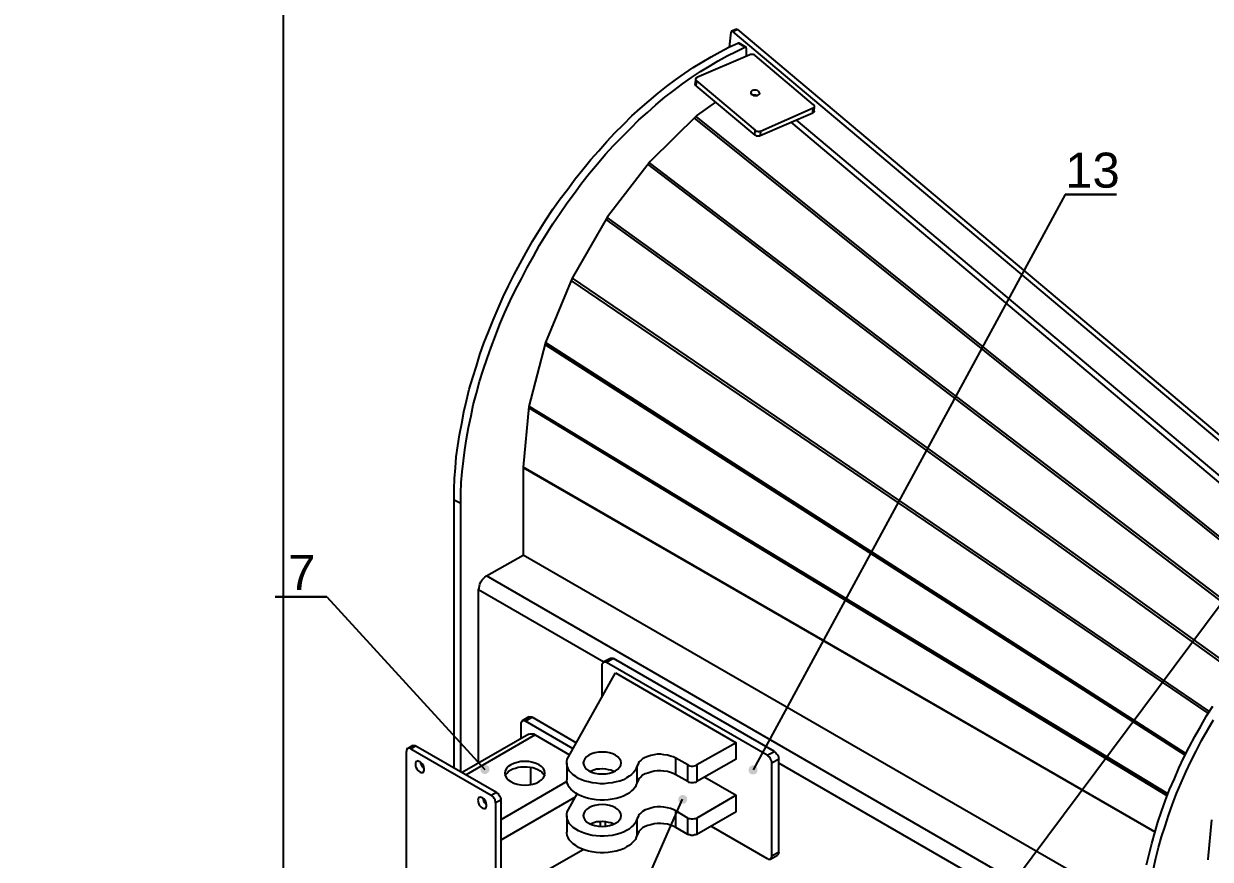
# Model space of a CAD drawing. Extents: x 3 to 591, y 5 to 206.
# Drawn here: x 443.6 to 537.6, y 105 to 171.1 of the extents above; entities that cross this region are included whole.
import ezdxf

# ---------------------------------------------------------------- set-up
doc = ezdxf.new("R2010")
doc.units = 0
doc.layers.get('0').update_dxf_attribs({"linetype": 'CONTINUOUS'})
picture_1 = doc.add_image_def('image4.jpg', size_in_pixel=(736, 881))

msp = doc.modelspace()

# ---------------------------------------------------------------- hatches: boundary and pattern name
h = msp.add_hatch(color=7)
h.paths.add_polyline_path([(367.978959, 117.933611), (367.873126, 117.968889), (367.80257, 117.968889), (367.732015, 117.968889), (367.626181, 117.968889), (367.555626, 117.933611), (367.48507, 117.863056), (367.449793, 117.7925), (367.414515, 117.721944), (367.414515, 117.616111), (367.414515, 117.545556), (367.449793, 117.475), (367.48507, 117.404444), (367.555626, 117.333889), (367.626181, 117.298611), (367.732015, 117.263333), (367.80257, 117.263333), (367.873126, 117.298611), (367.978959, 117.333889), (368.014237, 117.404444), (368.084793, 117.475), (368.12007, 117.545556), (368.12007, 117.616111), (368.12007, 117.721944), (368.084793, 117.7925), (368.014237, 117.863056), (367.978959, 117.933611), (367.767293, 117.616111)])
h.paths.add_polyline_path([(346.21257, 130.633611), (346.142015, 130.668889), (346.036181, 130.668889), (345.965626, 130.668889), (345.89507, 130.633611), (345.824515, 130.563056), (345.753959, 130.4925), (345.718681, 130.421944), (345.683404, 130.351389), (345.718681, 130.245556), (345.718681, 130.175), (345.789237, 130.104444), (345.824515, 130.033889), (345.89507, 129.998611), (346.000904, 129.963333), (346.071459, 129.963333), (346.142015, 129.963333), (346.247848, 129.998611), (346.318404, 130.069167), (346.353681, 130.139722), (346.388959, 130.210278), (346.424237, 130.280833), (346.424237, 130.386667), (346.388959, 130.457222), (346.353681, 130.527778), (346.283126, 130.598333), (346.21257, 130.633611), (346.071459, 130.316111)])
h.paths.add_polyline_path([(401.210626, 145.908889), (401.281181, 145.873611), (401.351737, 145.838333), (401.45757, 145.838333), (401.528126, 145.873611), (401.598681, 145.908889), (401.669237, 145.944167), (401.704515, 146.014722), (401.739793, 146.120556), (401.77507, 146.191111), (401.77507, 146.261667), (401.739793, 146.3675), (401.669237, 146.438056), (401.633959, 146.473333), (401.563404, 146.543889), (401.45757, 146.543889), (401.387015, 146.543889), (401.281181, 146.543889), (401.210626, 146.508611), (401.14007, 146.438056), (401.104793, 146.3675), (401.069515, 146.296944), (401.034237, 146.226389), (401.069515, 146.120556), (401.069515, 146.05), (401.14007, 145.979444), (401.210626, 145.908889), (401.422293, 146.191111)])
h.paths.add_polyline_path([(384.100904, 149.754167), (384.171459, 149.718889), (384.277293, 149.718889), (384.347848, 149.754167), (384.418404, 149.789444), (384.488959, 149.824722), (384.559515, 149.895278), (384.594793, 149.965833), (384.594793, 150.071667), (384.594793, 150.142222), (384.559515, 150.248056), (384.524237, 150.318611), (384.453681, 150.353889), (384.383126, 150.424444), (384.31257, 150.424444), (384.206737, 150.424444), (384.136181, 150.424444), (384.065626, 150.389167), (383.99507, 150.318611), (383.924515, 150.248056), (383.889237, 150.1775), (383.889237, 150.106944), (383.889237, 150.001111), (383.924515, 149.930556), (383.959793, 149.86), (384.030348, 149.789444), (384.100904, 149.754167), (384.242015, 150.071667)])
h.paths.add_polyline_path([(347.553126, 172.614167), (347.658959, 172.578889), (347.729515, 172.578889), (347.80007, 172.578889), (347.905904, 172.614167), (347.976459, 172.649444), (348.047015, 172.72), (348.082293, 172.790556), (348.082293, 172.861111), (348.082293, 172.966944), (348.082293, 173.0375), (348.047015, 173.108056), (347.976459, 173.178611), (347.905904, 173.249167), (347.835348, 173.284444), (347.729515, 173.284444), (347.658959, 173.284444), (347.588404, 173.249167), (347.517848, 173.213889), (347.447293, 173.143333), (347.412015, 173.072778), (347.376737, 172.966944), (347.376737, 172.896389), (347.412015, 172.790556), (347.447293, 172.72), (347.48257, 172.649444), (347.553126, 172.614167), (347.729515, 172.931667)])
h.paths.add_polyline_path([(535.301459, 72.954444), (535.230904, 72.989722), (535.12507, 72.989722), (535.054515, 72.989722), (534.948681, 72.954444), (534.878126, 72.919167), (534.842848, 72.848611), (534.80757, 72.778056), (534.772293, 72.7075), (534.772293, 72.601667), (534.772293, 72.531111), (534.80757, 72.425278), (534.878126, 72.39), (534.948681, 72.319444), (535.019237, 72.284167), (535.12507, 72.284167), (535.195626, 72.284167), (535.266181, 72.319444), (535.336737, 72.354722), (535.407293, 72.425278), (535.44257, 72.495833), (535.477848, 72.601667), (535.477848, 72.672222), (535.477848, 72.742778), (535.407293, 72.848611), (535.372015, 72.883889), (535.301459, 72.954444), (535.12507, 72.636944)])
h.paths.add_polyline_path([(539.146737, 69.250278), (539.076181, 69.250278), (539.005626, 69.215), (538.93507, 69.179722), (538.864515, 69.109167), (538.829237, 69.038611), (538.793959, 68.932778), (538.793959, 68.862222), (538.829237, 68.756389), (538.864515, 68.685833), (538.93507, 68.650556), (539.005626, 68.58), (539.076181, 68.544722), (539.182015, 68.544722), (539.25257, 68.544722), (539.323126, 68.58), (539.393681, 68.650556), (539.464237, 68.721111), (539.499515, 68.791667), (539.534793, 68.862222), (539.534793, 68.968056), (539.499515, 69.038611), (539.464237, 69.109167), (539.393681, 69.179722), (539.323126, 69.215), (539.25257, 69.250278), (539.146737, 69.250278), (539.182015, 68.8975)])
h.paths.add_polyline_path([(547.472293, 66.533889), (547.401737, 66.463333), (547.366459, 66.392778), (547.366459, 66.286944), (547.366459, 66.216389), (547.401737, 66.110556), (547.437015, 66.04), (547.472293, 65.969444), (547.578126, 65.934167), (547.648681, 65.898889), (547.719237, 65.898889), (547.82507, 65.934167), (547.895626, 65.969444), (547.966181, 66.004722), (548.036737, 66.075278), (548.072015, 66.145833), (548.072015, 66.216389), (548.072015, 66.322222), (548.036737, 66.392778), (548.001459, 66.463333), (547.930904, 66.533889), (547.860348, 66.569167), (547.789793, 66.604444), (547.719237, 66.604444), (547.613404, 66.604444), (547.542848, 66.569167), (547.472293, 66.533889), (547.719237, 66.251667)])
h.paths.add_polyline_path([(525.988126, 85.689722), (525.91757, 85.725), (525.811737, 85.760278), (525.741181, 85.760278), (525.670626, 85.725), (525.564793, 85.689722), (525.529515, 85.619167), (525.458959, 85.548611), (525.458959, 85.478056), (525.423681, 85.372222), (525.458959, 85.301667), (525.494237, 85.231111), (525.529515, 85.160556), (525.60007, 85.09), (525.670626, 85.054722), (525.741181, 85.019444), (525.847015, 85.019444), (525.91757, 85.054722), (525.988126, 85.09), (526.058681, 85.160556), (526.129237, 85.231111), (526.129237, 85.301667), (526.164515, 85.4075), (526.129237, 85.478056), (526.093959, 85.548611), (526.058681, 85.619167), (525.988126, 85.689722), (525.776459, 85.372222)])
h.paths.add_polyline_path([(509.337015, 95.320556), (507.996459, 92.039722), (507.079237, 92.568889)])
h.paths.add_polyline_path([(477.728126, 102.446667), (477.65757, 102.481944), (477.551737, 102.517222), (477.481181, 102.517222), (477.410626, 102.481944), (477.304793, 102.446667), (477.269515, 102.411389), (477.198959, 102.340833), (477.163681, 102.235), (477.163681, 102.164444), (477.163681, 102.058611), (477.198959, 101.988056), (477.269515, 101.9175), (477.304793, 101.846944), (477.410626, 101.811667), (477.481181, 101.811667), (477.551737, 101.811667), (477.65757, 101.811667), (477.728126, 101.846944), (477.798681, 101.9175), (477.833959, 101.988056), (477.869237, 102.058611), (477.869237, 102.164444), (477.869237, 102.235), (477.833959, 102.340833), (477.798681, 102.411389), (477.728126, 102.446667), (477.516459, 102.164444)])
h.paths.add_polyline_path([(495.966737, 110.066667), (495.896181, 110.101944), (495.825626, 110.101944), (495.719793, 110.066667), (495.649237, 110.031389), (495.578681, 109.996111), (495.543404, 109.925556), (495.508126, 109.855), (495.472848, 109.749167), (495.472848, 109.678611), (495.508126, 109.608056), (495.543404, 109.502222), (495.613959, 109.466944), (495.684515, 109.396389), (495.790348, 109.396389), (495.860904, 109.396389), (495.931459, 109.396389), (496.037293, 109.431667), (496.107848, 109.502222), (496.143126, 109.572778), (496.178404, 109.643333), (496.178404, 109.713889), (496.178404, 109.819722), (496.178404, 109.890278), (496.107848, 109.960833), (496.037293, 110.031389), (495.966737, 110.066667), (495.825626, 109.749167)])
h.paths.add_polyline_path([(480.409237, 111.865833), (480.479793, 111.901111), (480.51507, 112.006944), (480.550348, 112.0775), (480.51507, 112.148056), (480.51507, 112.253889), (480.479793, 112.324444), (480.409237, 112.395), (480.338681, 112.430278), (480.268126, 112.465556), (480.162293, 112.465556), (480.091737, 112.465556), (480.021181, 112.430278), (479.950626, 112.395), (479.88007, 112.324444), (479.844793, 112.218611), (479.809515, 112.148056), (479.809515, 112.0775), (479.844793, 111.971667), (479.88007, 111.901111), (479.950626, 111.830556), (480.021181, 111.795278), (480.091737, 111.76), (480.19757, 111.76), (480.268126, 111.76), (480.338681, 111.795278), (480.409237, 111.865833), (480.162293, 112.112778)])
h.paths.add_polyline_path([(501.223126, 111.76), (501.328959, 111.724722), (501.399515, 111.724722), (501.505348, 111.724722), (501.575904, 111.76), (501.646459, 111.795278), (501.717015, 111.865833), (501.752293, 111.936389), (501.752293, 112.006944), (501.752293, 112.112778), (501.752293, 112.183333), (501.717015, 112.289167), (501.646459, 112.324444), (501.575904, 112.395), (501.505348, 112.430278), (501.399515, 112.430278), (501.328959, 112.430278), (501.258404, 112.395), (501.187848, 112.359722), (501.117293, 112.289167), (501.082015, 112.218611), (501.046737, 112.112778), (501.046737, 112.042222), (501.082015, 111.936389), (501.117293, 111.865833), (501.15257, 111.795278), (501.223126, 111.76), (501.399515, 112.0775)])
h.paths.add_polyline_path([(519.56757, 99.906667), (519.638126, 99.871389), (519.743959, 99.836111), (519.814515, 99.836111), (519.920348, 99.871389), (519.990904, 99.906667), (520.061459, 99.941944), (520.096737, 100.0125), (520.132015, 100.083056), (520.167293, 100.188889), (520.132015, 100.259444), (520.132015, 100.365278), (520.061459, 100.435833), (520.026181, 100.471111), (519.920348, 100.541667), (519.849793, 100.541667), (519.779237, 100.541667), (519.673404, 100.541667), (519.602848, 100.506389), (519.532293, 100.435833), (519.497015, 100.365278), (519.461737, 100.294722), (519.426459, 100.224167), (519.461737, 100.118333), (519.461737, 100.047778), (519.532293, 99.977222), (519.56757, 99.906667), (519.779237, 100.188889)])
h.paths.add_polyline_path([(512.441459, 79.586667), (512.370904, 79.621944), (512.300348, 79.657222), (512.194515, 79.657222), (512.123959, 79.657222), (512.053404, 79.621944), (511.982848, 79.551389), (511.912293, 79.480833), (511.877015, 79.410278), (511.877015, 79.339722), (511.877015, 79.233889), (511.912293, 79.163333), (511.94757, 79.092778), (512.018126, 79.022222), (512.088681, 78.986944), (512.159237, 78.951667), (512.26507, 78.951667), (512.335626, 78.951667), (512.406181, 79.022222), (512.476737, 79.0575), (512.547293, 79.128056), (512.58257, 79.198611), (512.58257, 79.304444), (512.58257, 79.375), (512.547293, 79.445556), (512.512015, 79.551389), (512.441459, 79.586667), (512.229793, 79.304444)])

# ---------------------------------------------------------------- linework, layer by layer
at = {"color": 7}
for points in [[(499.529793, 169.262778), (499.670904, 170.462222)], [(499.812015, 170.4975), (499.776737, 170.532778), (499.741459, 170.532778), (499.706181, 170.532778), (499.670904, 170.4975), (499.670904, 170.462222)], [(500.094237, 170.709167), (499.706181, 170.532778)], [(500.164793, 170.673889), (499.812015, 170.4975)], [(499.812015, 170.4975), (550.259237, 128.093611)], [(500.094237, 170.709167), (500.129515, 170.709167), (500.164793, 170.673889)], [(500.164793, 170.673889), (550.647293, 128.234722)], [(477.728126, 133.455833), (477.728126, 134.3025), (477.763404, 135.149167), (477.833959, 135.995833), (477.904515, 136.8425), (478.010348, 137.724444), (478.151459, 138.606389), (478.327848, 139.488333), (478.504237, 140.405556), (478.715904, 141.2875), (478.92757, 142.204722), (479.209793, 143.121944), (479.492015, 144.039167), (479.774237, 144.956389), (480.091737, 145.838333), (480.444515, 146.755556), (480.83257, 147.672778), (481.220626, 148.59), (481.608681, 149.507222), (482.032015, 150.389167), (482.490626, 151.271111), (482.949237, 152.153056), (483.443126, 153.035), (483.937015, 153.916944), (484.466181, 154.763611), (484.995348, 155.610278), (485.559793, 156.456944), (486.124237, 157.268333), (486.723959, 158.044444), (487.323681, 158.855833), (487.923404, 159.596667), (488.558404, 160.372778), (489.193404, 161.078333), (489.828404, 161.819167), (490.463404, 162.489444), (491.133681, 163.159722), (491.803959, 163.83), (492.474237, 164.429722), (493.179793, 165.029444), (493.885348, 165.629167), (494.555626, 166.158333), (495.261181, 166.6875), (495.966737, 167.181389), (496.672293, 167.675278), (497.377848, 168.098611), (498.083404, 168.521944), (498.788959, 168.91), (499.494515, 169.262778), (500.20007, 169.580278)], [(478.257293, 133.173611), (478.257293, 133.985), (478.29257, 134.831667), (478.363126, 135.678333), (478.468959, 136.525), (478.574793, 137.406944), (478.715904, 138.288889), (478.857015, 139.170833), (479.068681, 140.088056), (479.24507, 140.97), (479.492015, 141.887222), (479.738959, 142.804444), (480.021181, 143.721667), (480.338681, 144.638889), (480.656181, 145.520833), (481.008959, 146.438056), (481.361737, 147.355278), (481.749793, 148.2725), (482.173126, 149.189722), (482.596459, 150.071667), (483.05507, 150.953611), (483.513681, 151.835556), (484.00757, 152.7175), (484.501459, 153.599444), (485.030626, 154.446111), (485.559793, 155.292778), (486.124237, 156.139444), (486.688681, 156.950833), (487.253126, 157.726944), (487.852848, 158.538333), (488.45257, 159.314444), (489.08757, 160.055278), (489.72257, 160.796111), (490.35757, 161.501667), (491.027848, 162.171944), (491.698126, 162.842222), (492.368404, 163.5125), (493.038681, 164.112222), (493.708959, 164.711944), (494.414515, 165.311667), (495.12007, 165.840833), (495.825626, 166.37), (496.531181, 166.863889), (497.236737, 167.357778), (497.942293, 167.781111), (498.647848, 168.204444), (499.353404, 168.5925), (500.058959, 168.945278), (500.764515, 169.262778)], [(500.20007, 169.580278), (500.235348, 169.580278), (500.270626, 169.615556), (500.270626, 169.580278), (500.305904, 169.580278)], [(500.764515, 169.262778), (500.20007, 169.580278)], [(500.83507, 169.262778), (500.305904, 169.580278)], [(500.870348, 169.192222), (500.870348, 169.2275), (500.870348, 169.262778), (500.83507, 169.262778), (500.799793, 169.298056), (500.764515, 169.262778)], [(500.870348, 169.192222), (500.870348, 168.557222)], [(501.15257, 168.663056), (496.954515, 166.863889)], [(501.575904, 168.627778), (501.505348, 168.663056), (501.47007, 168.663056), (501.399515, 168.698333), (501.364237, 168.698333), (501.293681, 168.698333), (501.258404, 168.698333), (501.187848, 168.698333), (501.15257, 168.663056)], [(506.197293, 164.711944), (501.575904, 168.627778)], [(496.848681, 166.758056), (496.813404, 166.37)], [(496.883959, 166.228889), (496.848681, 166.264167), (496.813404, 166.299444), (496.813404, 166.334722), (496.813404, 166.37)], [(496.954515, 166.863889), (496.919237, 166.828611), (496.883959, 166.828611), (496.883959, 166.793333), (496.848681, 166.758056), (496.848681, 166.722778), (496.883959, 166.6875), (496.883959, 166.652222), (496.919237, 166.616944)], [(496.919237, 166.616944), (496.883959, 166.228889)], [(496.919237, 166.616944), (501.575904, 162.701111)], [(496.883959, 166.228889), (501.540626, 162.313056)], [(501.717015, 165.452778), (501.611181, 165.488056), (501.47007, 165.488056), (501.364237, 165.488056)], [(498.436181, 164.923611), (496.989793, 163.900556)], [(501.999237, 162.630556), (506.162015, 164.465)], [(506.126737, 164.076944), (506.162015, 164.465)], [(506.162015, 164.465), (506.197293, 164.465), (506.23257, 164.500278), (506.267848, 164.535556), (506.267848, 164.570833), (506.267848, 164.606111), (506.267848, 164.641389), (506.23257, 164.676667), (506.197293, 164.711944)], [(506.23257, 164.218056), (506.267848, 164.570833)], [(496.989793, 163.900556), (493.250348, 160.231667)], [(544.65007, 125.236111), (496.742848, 163.688889)], [(496.883959, 163.794722), (544.791181, 125.341944)], [(501.963959, 162.277778), (506.126737, 164.076944)], [(547.648681, 127.529167), (504.821459, 163.5125)], [(506.23257, 164.218056), (506.23257, 164.182778), (506.23257, 164.1475), (506.197293, 164.112222), (506.162015, 164.112222), (506.126737, 164.076944)], [(501.540626, 162.313056), (501.575904, 162.701111)], [(501.575904, 162.701111), (501.611181, 162.665833), (501.646459, 162.630556), (501.717015, 162.630556), (501.78757, 162.630556), (501.822848, 162.595278), (501.893404, 162.595278), (501.928681, 162.630556), (501.999237, 162.630556)], [(501.999237, 162.630556), (501.963959, 162.277778)], [(547.295904, 127.282222), (504.433404, 163.336111)], [(501.963959, 162.277778), (501.893404, 162.2425), (501.858126, 162.2425), (501.78757, 162.2425), (501.717015, 162.2425), (501.681737, 162.2425), (501.611181, 162.277778), (501.575904, 162.313056), (501.540626, 162.313056)], [(493.250348, 160.231667), (489.863681, 155.857222)], [(542.074793, 122.696111), (493.073959, 160.02)], [(493.179793, 160.125833), (542.180626, 122.837222)], [(526.129237, 157.621111), (501.399515, 112.0775)], [(526.129237, 157.621111), (530.186181, 157.621111)], [(530.186181, 157.621111), (526.129237, 157.621111)], [(526.129237, 157.621111), (530.186181, 157.621111)], [(530.186181, 157.621111), (526.129237, 157.621111)], [(526.129237, 157.621111), (530.186181, 157.621111)], [(530.186181, 157.621111), (526.129237, 157.621111)], [(489.863681, 155.857222), (487.076737, 150.988889)], [(539.605348, 119.768056), (489.757848, 155.645556)], [(489.828404, 155.786667), (539.711181, 119.909167)], [(487.076737, 150.988889), (484.96007, 145.908889)], [(537.453404, 116.557778), (487.006181, 150.8125)], [(487.076737, 150.988889), (537.523959, 116.698889)], [(484.96007, 145.908889), (483.654793, 140.828889)], [(535.618959, 113.241667), (484.924793, 145.7325)], [(484.96007, 145.908889), (535.689515, 113.382778)], [(550.964793, 141.957778), (519.779237, 100.188889)], [(483.654793, 140.828889), (483.196181, 136.031111)], [(483.654793, 140.864167), (534.278404, 110.1725)], [(534.207848, 110.031389), (483.654793, 140.723056)], [(483.196181, 136.066389), (533.22007, 107.209167)], [(483.196181, 136.031111), (483.196181, 129.081389)], [(533.22007, 107.138611), (483.196181, 135.995833)], [(477.728126, 133.455833), (478.257293, 133.173611)], [(477.728126, 112.253889), (477.728126, 133.455833)], [(478.257293, 111.936389), (478.257293, 133.173611)], [(480.303404, 127.423333), (483.196181, 129.081389)], [(532.020626, 100.929722), (483.196181, 129.081389)], [(479.668404, 126.329722), (479.703681, 126.470833), (479.738959, 126.647222), (479.774237, 126.788333), (479.844793, 126.964722), (479.950626, 127.105833), (480.056459, 127.211667), (480.162293, 127.3175), (480.303404, 127.423333)], [(531.914793, 97.613611), (480.303404, 127.423333)], [(479.668404, 112.606667), (479.668404, 126.329722)], [(489.581459, 120.614722), (479.668404, 126.329722)], [(463.546459, 125.765278), (467.638681, 125.765278)], [(467.638681, 125.765278), (463.546459, 125.765278)], [(463.546459, 125.765278), (467.638681, 125.765278)], [(467.638681, 125.765278), (463.546459, 125.765278)], [(463.546459, 125.765278), (467.638681, 125.765278)], [(467.638681, 125.765278), (463.546459, 125.765278)], [(467.638681, 125.765278), (480.162293, 112.112778)], [(489.793126, 120.579444), (489.72257, 120.614722), (489.652015, 120.614722), (489.616737, 120.614722), (489.546181, 120.614722), (489.510904, 120.544167), (489.475626, 120.508889), (489.440348, 120.438333), (489.440348, 120.367778)], [(489.440348, 120.367778), (489.440348, 117.863056)], [(490.110626, 120.896944), (489.546181, 120.614722)], [(490.35757, 120.896944), (489.793126, 120.579444)], [(502.528404, 113.241667), (489.793126, 120.579444)], [(490.110626, 120.896944), (490.145904, 120.932222), (490.216459, 120.932222), (490.287015, 120.932222), (490.35757, 120.896944)], [(503.092848, 113.523889), (490.35757, 120.896944)], [(486.794515, 113.100556), (490.498681, 119.768056)], [(490.498681, 119.768056), (500.058959, 114.229444)], [(532.549793, 104.563333), (532.761459, 105.41), (532.973126, 106.256667), (533.22007, 107.103333), (533.467015, 107.95), (533.749237, 108.796667), (534.066737, 109.678611), (534.384237, 110.525278), (534.772293, 111.371944), (535.12507, 112.218611), (535.513126, 113.065278), (535.936459, 113.876667), (536.39507, 114.723333), (536.853681, 115.534722), (537.312293, 116.346111), (537.806181, 117.122222)], [(483.37257, 115.922778), (483.302015, 115.958056), (483.231459, 115.958056), (483.160904, 115.958056), (483.125626, 115.958056), (483.090348, 115.922778), (483.05507, 115.852222), (483.019793, 115.781667), (483.019793, 115.711111)], [(483.019793, 115.711111), (483.019793, 114.546944)], [(483.654793, 116.275556), (483.125626, 115.958056)], [(483.901737, 116.240278), (483.37257, 115.922778)], [(487.147293, 113.735556), (483.37257, 115.922778)], [(483.654793, 116.275556), (483.725348, 116.275556), (483.795904, 116.275556), (483.831181, 116.275556), (483.901737, 116.240278)], [(487.394237, 114.229444), (483.901737, 116.240278)], [(533.114237, 104.245833), (533.290626, 105.0925), (533.502293, 105.939167), (533.749237, 106.785833), (534.031459, 107.6325), (534.313681, 108.479167), (534.631181, 109.361111), (534.948681, 110.207778), (535.301459, 111.054444), (535.689515, 111.901111), (536.07757, 112.747778), (536.500904, 113.559167), (536.924237, 114.405833), (537.382848, 115.217222), (537.876737, 116.028611)], [(483.654793, 114.899722), (478.363126, 111.865833)], [(484.148681, 114.864444), (478.680626, 111.689444)], [(483.654793, 114.899722), (483.760626, 114.935), (483.866459, 114.935), (484.00757, 114.935), (484.148681, 114.864444)], [(484.148681, 114.864444), (486.86507, 113.276944)], [(474.306181, 113.735556), (474.235626, 113.770833), (474.16507, 113.806111), (474.094515, 113.806111), (474.059237, 113.770833), (473.988681, 113.735556), (473.988681, 113.665), (473.953404, 113.629722), (473.953404, 113.523889)], [(474.447293, 114.017778), (474.059237, 113.770833)], [(474.694237, 113.9825), (474.306181, 113.735556)], [(474.306181, 113.735556), (480.656181, 110.066667)], [(474.447293, 114.017778), (474.517848, 114.017778), (474.588404, 114.017778), (474.623681, 114.017778), (474.694237, 113.9825)], [(474.694237, 113.9825), (481.079515, 110.313611)], [(500.058959, 114.229444), (496.954515, 112.465556)], [(500.058959, 112.924167), (500.058959, 114.229444)], [(473.953404, 102.093889), (473.953404, 113.523889)], [(492.227293, 112.395), (492.156737, 112.218611), (492.086181, 112.042222), (491.94507, 111.865833), (491.768681, 111.724722), (491.592293, 111.583611), (491.380626, 111.4425), (491.133681, 111.301389), (490.851459, 111.195556), (490.569237, 111.125), (490.251737, 111.054444), (489.934237, 111.019167), (489.616737, 110.983889), (489.299237, 110.983889), (488.981737, 111.019167), (488.664237, 111.054444), (488.382015, 111.125), (488.099793, 111.195556), (487.81757, 111.301389), (487.570626, 111.407222), (487.358959, 111.548333), (487.147293, 111.689444), (486.970904, 111.865833), (486.829793, 112.006944), (486.759237, 112.183333), (486.688681, 112.395), (486.653404, 112.571389), (486.653404, 112.747778), (486.688681, 112.924167), (486.794515, 113.100556)], [(495.296459, 112.994722), (495.084793, 113.100556), (494.873126, 113.171111), (494.626181, 113.241667), (494.343959, 113.276944), (494.097015, 113.312222), (493.814793, 113.312222), (493.567848, 113.276944), (493.320904, 113.206389), (493.073959, 113.135833), (492.862293, 113.065278), (492.650626, 112.959444), (492.509515, 112.818333), (492.368404, 112.7125), (492.297848, 112.536111), (492.227293, 112.395)], [(496.248959, 112.465556), (495.296459, 112.994722)], [(495.296459, 111.689444), (495.296459, 112.994722)], [(500.058959, 112.924167), (496.954515, 111.160278)], [(502.528404, 113.241667), (503.092848, 113.523889)], [(502.881181, 112.606667), (502.881181, 112.7125), (502.845904, 112.783056), (502.810626, 112.888889), (502.775348, 112.959444), (502.74007, 113.03), (502.669515, 113.100556), (502.598959, 113.171111), (502.528404, 113.241667)], [(503.445626, 112.924167), (502.881181, 112.606667)], [(503.092848, 113.523889), (503.163404, 113.488611), (503.198681, 113.418056), (503.269237, 113.3475), (503.339793, 113.276944), (503.37507, 113.206389), (503.410348, 113.100556), (503.410348, 113.03), (503.445626, 112.924167)], [(503.445626, 105.586389), (503.445626, 112.924167)], [(475.364515, 112.183333), (475.293959, 112.218611), (475.223404, 112.324444), (475.152848, 112.465556), (475.082293, 112.571389), (475.082293, 112.677222)], [(481.78507, 111.618889), (481.820348, 111.724722), (481.926181, 111.830556), (482.032015, 111.971667), (482.208404, 112.0775)], [(482.208404, 112.0775), (482.384793, 112.148056), (482.596459, 112.218611), (482.808126, 112.289167), (483.019793, 112.324444), (483.266737, 112.324444), (483.513681, 112.324444), (483.760626, 112.289167), (483.972293, 112.253889), (484.183959, 112.183333), (484.360348, 112.112778), (484.536737, 112.006944), (484.677848, 111.901111), (484.783681, 111.76), (484.889515, 111.654167), (484.889515, 111.618889)], [(483.795904, 110.913333), (483.795904, 112.289167)], [(486.653404, 112.606667), (486.653404, 111.301389)], [(488.45257, 111.971667), (488.593681, 112.006944), (488.805348, 112.0775), (489.017015, 112.148056), (489.263959, 112.148056), (489.475626, 112.183333), (489.72257, 112.148056), (489.934237, 112.112778), (490.145904, 112.0775), (490.322293, 112.006944), (490.428126, 111.971667)], [(492.227293, 111.089722), (492.227293, 112.395)], [(495.296459, 111.689444), (495.084793, 111.795278), (494.873126, 111.865833), (494.626181, 111.936389), (494.343959, 111.971667), (494.097015, 112.006944), (493.814793, 112.006944), (493.567848, 111.971667), (493.320904, 111.901111), (493.073959, 111.830556), (492.862293, 111.76), (492.650626, 111.654167), (492.509515, 111.513056), (492.368404, 111.407222), (492.297848, 111.230833), (492.227293, 111.089722)], [(496.248959, 112.465556), (496.319515, 112.430278), (496.39007, 112.395), (496.495904, 112.359722), (496.601737, 112.359722), (496.672293, 112.359722), (496.778126, 112.395), (496.883959, 112.430278), (496.954515, 112.465556)], [(496.248959, 111.160278), (496.248959, 112.465556)], [(496.954515, 112.465556), (496.954515, 111.160278)], [(502.881181, 105.268889), (502.881181, 112.606667)], [(531.914793, 96.167222), (503.445626, 112.606667)], [(486.653404, 111.160278), (481.432293, 108.126389)], [(492.227293, 111.089722), (492.156737, 110.913333), (492.086181, 110.736944), (491.94507, 110.560556), (491.768681, 110.419444), (491.592293, 110.243056), (491.380626, 110.137222), (491.133681, 109.996111), (490.851459, 109.890278), (490.569237, 109.819722), (490.251737, 109.749167), (489.934237, 109.713889), (489.616737, 109.678611), (489.299237, 109.678611), (488.981737, 109.713889), (488.664237, 109.749167), (488.382015, 109.819722), (488.099793, 109.890278), (487.81757, 109.996111), (487.570626, 110.101944), (487.358959, 110.243056), (487.147293, 110.384167), (486.970904, 110.560556), (486.829793, 110.701667), (486.759237, 110.878056), (486.688681, 111.054444), (486.653404, 111.266111), (486.653404, 111.301389)], [(496.248959, 111.160278), (495.296459, 111.689444)], [(496.954515, 111.160278), (496.883959, 111.089722), (496.778126, 111.089722), (496.672293, 111.054444), (496.601737, 111.054444), (496.495904, 111.054444), (496.39007, 111.089722), (496.319515, 111.089722), (496.248959, 111.160278)], [(497.589515, 111.513056), (500.058959, 110.066667)], [(480.656181, 110.066667), (481.079515, 110.313611)], [(481.008959, 109.466944), (481.008959, 109.5375), (480.973681, 109.643333), (480.973681, 109.713889), (480.903126, 109.819722), (480.867848, 109.890278), (480.797293, 109.960833), (480.726737, 110.031389), (480.656181, 110.066667)], [(481.079515, 110.313611), (481.15007, 110.243056), (481.220626, 110.207778), (481.255904, 110.137222), (481.326459, 110.031389), (481.361737, 109.960833), (481.397015, 109.855), (481.432293, 109.784444), (481.432293, 109.678611)], [(486.794515, 108.937778), (487.464793, 110.1725)], [(500.058959, 110.066667), (496.954515, 108.2675)], [(500.058959, 108.761389), (500.058959, 110.066667)], [(480.303404, 109.325833), (480.232848, 109.361111), (480.162293, 109.466944), (480.091737, 109.608056), (480.056459, 109.713889), (480.021181, 109.819722)], [(481.432293, 109.678611), (481.008959, 109.466944)], [(481.008959, 109.466944), (481.008959, 98.036944)], [(487.323681, 109.925556), (481.432293, 106.503611)], [(481.432293, 109.678611), (481.432293, 98.248611)], [(483.725348, 82.161944), (495.825626, 109.749167)], [(495.296459, 108.831944), (495.084793, 108.937778), (494.873126, 109.008333), (494.626181, 109.078889), (494.343959, 109.114167), (494.097015, 109.149444), (493.814793, 109.149444), (493.567848, 109.114167), (493.320904, 109.043611), (493.073959, 108.973056), (492.862293, 108.9025), (492.650626, 108.796667), (492.509515, 108.655556), (492.368404, 108.549722), (492.297848, 108.373333), (492.227293, 108.232222)], [(492.227293, 108.232222), (492.156737, 108.055833), (492.086181, 107.879444), (491.94507, 107.703056), (491.768681, 107.561944), (491.592293, 107.385556), (491.380626, 107.279722), (491.133681, 107.138611), (490.851459, 107.032778), (490.569237, 106.962222), (490.251737, 106.891667), (489.934237, 106.856389), (489.616737, 106.821111), (489.299237, 106.821111), (488.981737, 106.856389), (488.664237, 106.891667), (488.382015, 106.962222), (488.099793, 107.032778), (487.81757, 107.138611), (487.570626, 107.244444), (487.358959, 107.385556), (487.147293, 107.526667), (486.970904, 107.703056), (486.829793, 107.844167), (486.759237, 108.020556), (486.688681, 108.196944), (486.653404, 108.408611), (486.653404, 108.585), (486.688681, 108.761389), (486.794515, 108.937778)], [(486.653404, 108.443889), (486.653404, 107.138611)], [(492.227293, 106.926944), (492.227293, 108.232222)], [(496.248959, 108.2675), (495.296459, 108.831944)], [(495.296459, 107.526667), (495.296459, 108.831944)], [(496.248959, 108.2675), (496.319515, 108.232222), (496.39007, 108.232222), (496.495904, 108.196944), (496.601737, 108.196944), (496.672293, 108.196944), (496.778126, 108.232222), (496.883959, 108.232222), (496.954515, 108.2675)], [(496.248959, 106.962222), (496.248959, 108.2675)], [(500.058959, 108.761389), (496.954515, 106.962222)], [(496.954515, 108.2675), (496.954515, 106.962222)], [(537.700348, 108.126389), (537.418126, 105.021944)], [(492.227293, 106.926944), (492.156737, 106.750556), (492.086181, 106.574167), (491.94507, 106.397778), (491.768681, 106.256667), (491.592293, 106.080278), (491.380626, 105.974444), (491.133681, 105.833333), (490.851459, 105.7275), (490.569237, 105.656944), (490.251737, 105.586389), (489.934237, 105.551111), (489.616737, 105.515833), (489.299237, 105.515833), (488.981737, 105.551111), (488.664237, 105.586389), (488.382015, 105.656944), (488.099793, 105.7275), (487.81757, 105.833333), (487.570626, 105.939167), (487.358959, 106.080278), (487.147293, 106.221389), (486.970904, 106.397778), (486.829793, 106.538889), (486.759237, 106.715278), (486.688681, 106.891667), (486.653404, 107.103333), (486.653404, 107.138611)], [(488.45257, 107.808889), (488.593681, 107.844167), (488.805348, 107.914722), (489.017015, 107.985278), (489.263959, 107.985278), (489.475626, 108.020556), (489.72257, 107.985278), (489.934237, 107.95), (490.145904, 107.914722), (490.322293, 107.844167), (490.428126, 107.808889)], [(489.299237, 108.020556), (489.299237, 107.597222)], [(489.72257, 107.597222), (489.72257, 107.985278)], [(490.287015, 107.738333), (490.287015, 107.879444)], [(495.296459, 107.526667), (495.084793, 107.6325), (494.873126, 107.703056), (494.626181, 107.773611), (494.343959, 107.808889), (494.097015, 107.844167), (493.814793, 107.844167), (493.567848, 107.808889), (493.320904, 107.738333), (493.073959, 107.667778), (492.862293, 107.597222), (492.650626, 107.491389), (492.509515, 107.350278), (492.368404, 107.209167), (492.297848, 107.068056), (492.227293, 106.926944)], [(496.248959, 106.962222), (495.296459, 107.526667)], [(498.083404, 107.6325), (502.528404, 105.057222)], [(496.954515, 106.962222), (496.883959, 106.926944), (496.778126, 106.926944), (496.672293, 106.891667), (496.601737, 106.891667), (496.495904, 106.891667), (496.39007, 106.926944), (496.319515, 106.926944), (496.248959, 106.962222)], [(487.958681, 105.762778), (481.432293, 102.023333)], [(502.528404, 105.057222), (502.598959, 105.021944), (502.669515, 105.021944), (502.74007, 105.021944), (502.775348, 105.021944), (502.810626, 105.057222), (502.845904, 105.127778), (502.881181, 105.198333), (502.881181, 105.268889)], [(502.775348, 105.021944), (503.339793, 105.339444)], [(502.881181, 105.268889), (503.445626, 105.586389)], [(503.445626, 105.586389), (503.410348, 105.515833), (503.410348, 105.445278), (503.37507, 105.374722), (503.339793, 105.339444)], [(537.418126, 105.021944), (537.418126, 104.986667), (537.418126, 104.951389)]]:
    msp.add_lwpolyline(points, dxfattribs=at)
for points in [[(501.822848, 165.770278), (501.752293, 165.840833), (501.646459, 165.876111), (501.540626, 165.876111), (501.434793, 165.876111), (501.328959, 165.840833), (501.258404, 165.770278), (501.223126, 165.699722), (501.223126, 165.629167), (501.258404, 165.558611), (501.328959, 165.523333), (501.434793, 165.452778), (501.540626, 165.452778), (501.646459, 165.452778), (501.752293, 165.452778), (501.858126, 165.523333), (501.893404, 165.558611), (501.928681, 165.629167), (501.893404, 165.699722)], [(474.658959, 112.536111), (474.658959, 112.395), (474.694237, 112.289167), (474.764793, 112.148056), (474.835348, 112.042222), (474.941181, 111.971667), (475.047015, 111.901111), (475.11757, 111.865833), (475.223404, 111.865833), (475.293959, 111.901111), (475.329237, 111.971667), (475.364515, 112.042222), (475.364515, 112.183333), (475.329237, 112.289167), (475.293959, 112.430278), (475.223404, 112.536111), (475.11757, 112.641944), (475.047015, 112.7125), (474.941181, 112.747778), (474.835348, 112.783056), (474.764793, 112.747778), (474.694237, 112.7125), (474.658959, 112.606667)], [(479.597848, 109.678611), (479.633126, 109.5375), (479.668404, 109.431667), (479.703681, 109.290556), (479.809515, 109.184722), (479.88007, 109.114167), (479.985904, 109.043611), (480.091737, 109.008333), (480.162293, 109.008333), (480.232848, 109.043611), (480.268126, 109.114167), (480.303404, 109.184722), (480.303404, 109.325833), (480.268126, 109.431667), (480.232848, 109.572778), (480.162293, 109.678611), (480.091737, 109.784444), (479.985904, 109.855), (479.88007, 109.890278), (479.809515, 109.925556), (479.703681, 109.890278), (479.668404, 109.855), (479.633126, 109.749167)]]:
    msp.add_lwpolyline(points, close=True, dxfattribs=at)
for centre, major_axis, ratio in [((489.457987, 112.624306), (1.499306, 0), 0.576471), ((483.337293, 111.812917), (1.5875, 0), 0.588889), ((489.457987, 108.461528), (1.499306, 0), 0.576471)]:
    msp.add_ellipse(centre, major_axis=major_axis, ratio=ratio, start_param=0, end_param=6.283185, dxfattribs=at)

# ---------------------------------------------------------------- texts
at = {"color": 7, "attachment_point": 1}
for s, insert, char_height in [('{\\fArialUnicodeMS|b0|i0|c0;13}', (526.134439, 160.927881), 2.772729), ('{\\fArialUnicodeMS|b0|i0|c0;7}', (464.587584, 129.083332), 2.77273)]:
    msp.add_mtext(s, dxfattribs=dict(at, insert=insert, char_height=char_height))

# ---------------------------------------------------------------- pictures from other files: only their frames are drawn
image = msp.add_image(picture_1, insert=(464.20759, 46.973687), size_in_units=(106.73472, 128.122949))
image.dxf.flags = 7

doc.saveas('drawing.dxf')
